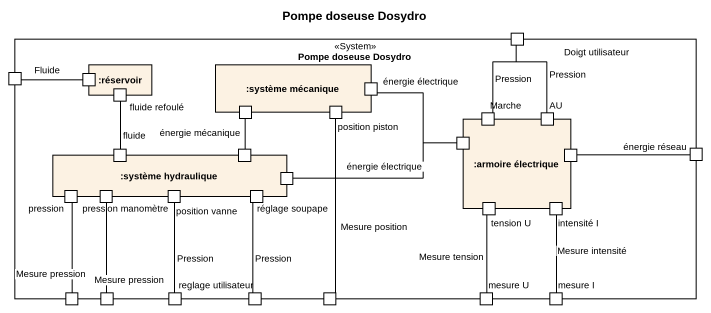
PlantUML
@startuml
title Pompe doseuse Dosydro
rectangle "Pompe doseuse Dosydro" as Pompe_doseuse_Dosydro <<System>> {
  port "Doigt utilisateur" as Doigt_utilisateur
  port Fluide
  rectangle ":réservoir" as réservoir {
    port " " as port1
    port "fluide refoulé" as fluide_refoulé
  }
  rectangle ":système mécanique" as système_mécanique {
    port " " as port2
    port " " as port3
    port "position piston" as position_piston
  }
  rectangle ":armoire électrique" as armoire_électrique {
    port Marche
    port AU
    port " " as port6
    port " " as port7
    port "tension U" as tension_U
    port "intensité I" as intensité_I
  }
  rectangle ":système hydraulique" as système_hydraulique {
    port " " as port4
    port " " as port5
    port pression
    port "pression manomètre" as pression_manomètre
    port "position vanne" as position_vanne
    port "réglage soupape" as réglage_soupape
    port " " as port8
  }
  port "énergie réseau" as énergie_réseau
  port " " as port9
  port " " as port10
  port " " as port11
  port "reglage utilisateur" as reglage_utilisateur
  port " " as port12
  port "mesure U" as mesure_U
  port "mesure I" as mesure_I
}
Doigt_utilisateur -- Marche : Pression
Fluide -right- port1
AU -up- Doigt_utilisateur : Pression
port4 -up- fluide_refoulé : fluide
port5 -up- port3 : énergie mécanique
port6 -left- port2 : énergie électrique
port6 -left- port8 : énergie électrique
port7 -right- énergie_réseau
pression -- port9 : Mesure pression
pression_manomètre -- port10 : Mesure pression
position_vanne -- port11 : Pression
tension_U -- mesure_U : Mesure tension
intensité_I -- mesure_I : Mesure intensité
reglage_utilisateur -up- réglage_soupape : Pression
port12 -up- position_piston : Mesure position
@enduml
